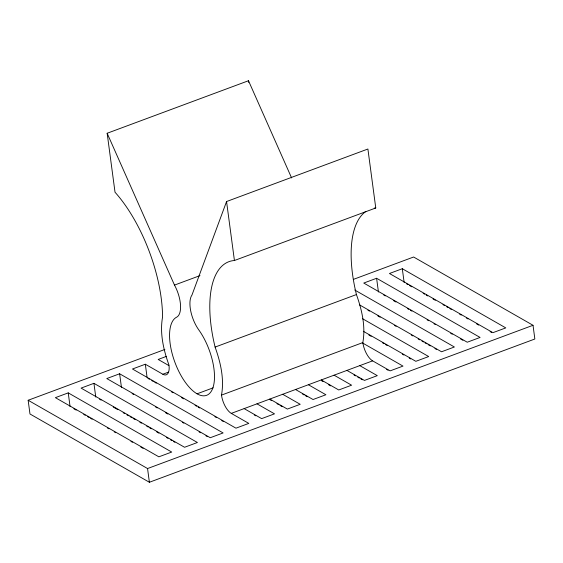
<?xml version="1.0" encoding="UTF-8"?>
<svg xmlns="http://www.w3.org/2000/svg" width="563" height="563" viewBox="0 0 563 563"><rect width="100%" height="100%" fill="white"/><g stroke="black" fill="none" stroke-linecap="round" stroke-linejoin="round"><path stroke-width="0.84" d="M168.464 372.157L162.841 374.24L145.324 364.226L132.474 369.004L235.96 428.176L248.811 423.397L231.287 413.383A15.222 6.629 69.6 0 1 221.498 395.106C224.433 378.899 220.562 362.347 215.094 347.082A101.551 44.195 69.6 0 1 234.426 260.507L226.558 201.54L367.899 149.012L375.767 207.979L234.426 260.507M362.663 343.036L402.995 366.098L390.145 370.869L372.629 360.855A15.222 6.629 69.6 0 1 362.839 342.578C365.767 326.371 361.896 309.819 356.428 294.555A101.551 44.195 69.6 0 1 365.816 211.491M226.558 201.54L191.955 295.075A23.449 10.204 69.6 0 0 198.619 329.658A41.873 18.22 69.6 0 1 212.04 389.92A41.873 18.22 69.6 0 1 178.499 370.743A41.873 18.22 69.6 0 1 176.726 317.138A23.449 10.204 69.6 0 0 174.495 285.096L107.153 133.262L248.494 80.734L291.606 177.936M174.495 285.096L199.971 275.624M353.494 279.354L413.615 257.01L533.02 325.287L534.85 339.003L149.385 482.266L29.98 413.988L28.15 400.265L164.875 349.447M68.236 392.875L55.385 397.654L158.865 456.825L171.715 452.054L68.236 392.875L70.065 406.599M93.93 383.326L81.079 388.104L184.565 447.275L197.409 442.504L93.93 383.326L95.759 397.049M119.63 373.776L106.78 378.554L210.259 437.725L223.11 432.954L119.63 373.776L121.46 387.499M166.205 356.463L158.175 359.447L168.837 365.549M376.605 278.27L363.754 283.048L467.241 342.22L480.091 337.448L376.605 278.27L378.435 291.993M402.306 268.72L389.455 273.498L492.935 332.67L505.785 327.898L402.306 268.72L404.135 282.443M215.094 347.082L356.428 294.555M197.064 393.811L213.131 387.844M221.498 395.106L362.839 342.578M231.287 413.383L372.629 360.855M28.15 400.265L147.555 468.543L533.02 325.287M406.416 283.745L407.936 284.618M409.463 285.49L411.743 286.792M423.158 293.323L424.678 294.189M426.198 295.061L427.725 295.934M433.046 298.974L435.333 300.283M442.94 304.632L444.46 305.505M446.748 306.807L448.268 307.679M449.788 308.552L451.308 309.418M459.682 314.203L461.203 315.076M466.53 318.123L468.05 318.989M476.418 323.774L478.705 325.083M490.113 331.607L491.64 332.48M383.762 295.04L385.282 295.906M393.657 300.698L395.937 302M407.352 308.524L408.872 309.397M410.392 310.269L411.919 311.135M427.134 319.84L428.654 320.713M433.982 323.753L435.502 324.626M450.724 333.331L452.244 334.197M460.611 338.982L462.899 340.291M354.711 289.994L454.39 346.998L441.54 351.769L359.363 304.78M367.956 310.248L369.476 311.114M377.85 315.899L380.131 317.208M394.586 325.477L396.113 326.343M411.328 335.048L412.848 335.914M418.175 338.961L419.695 339.834M421.983 341.136L423.503 342.008M425.023 342.881L426.543 343.747M428.07 344.619L430.35 345.921M434.918 348.532L436.438 349.405M362.495 318.693L428.689 356.548L415.846 361.319L363.339 331.297M368.892 335.027L371.172 336.329M382.587 342.86L384.107 343.726M385.627 344.598L387.154 345.471M402.369 354.169L403.889 355.042M409.217 358.082L410.737 358.955M386.563 369.377L388.083 370.25M359.778 365.633L377.294 375.648L364.451 380.426L346.928 370.405M354.021 375.014L355.542 375.88M357.822 377.189L359.342 378.055M360.869 378.927L362.389 379.8M334.084 375.183L351.601 385.198L338.75 389.976L321.234 379.955M321.473 380.644L322.993 381.517M328.32 384.564L330.601 385.866M308.383 384.733L325.9 394.747L313.049 399.526L295.533 389.505M302.62 394.114L304.147 394.98M305.667 395.852L307.187 396.725M282.689 394.283L300.206 404.297L287.355 409.076L269.839 399.054M270.078 399.744L271.598 400.617M276.926 403.664L278.446 404.53M279.966 405.402L282.253 406.711M256.988 403.833L274.505 413.847L261.654 418.626L244.138 408.611M254.272 414.952L255.792 415.825M147.914 378.385L149.441 379.251M151.721 380.56L153.242 381.425M154.769 382.298L156.289 383.171M171.504 391.869L173.024 392.742M181.399 397.527L183.679 398.836M195.094 405.36L196.614 406.233M198.134 407.098L199.661 407.971M214.876 416.669L216.396 417.542M221.723 420.589L223.244 421.455M132.108 393.586L133.635 394.459M155.698 407.077L157.218 407.95M165.592 412.735L167.873 414.037M182.328 422.306L183.855 423.179M199.07 431.877L200.59 432.75M205.917 435.797L207.437 436.663M99.567 399.223L101.087 400.096M113.262 407.056L117.829 409.667M123.156 412.714L124.676 413.58M126.957 414.889L128.477 415.761M130.004 416.627L131.524 417.5M133.044 418.372L135.331 419.674M139.891 422.285L141.412 423.158M146.739 426.198L148.266 427.071M149.786 427.943L151.306 428.809M156.634 431.856L158.914 433.165M166.521 437.514L168.048 438.387M170.329 439.689L171.849 440.562M173.376 441.427L174.896 442.3M73.866 408.773L76.153 410.082M83.76 414.431L85.28 415.304M87.561 416.606L89.088 417.479M90.608 418.344L92.128 419.217M107.35 427.922L108.87 428.788M114.198 431.835L115.718 432.708M130.933 441.406L132.46 442.279M140.827 447.064L143.108 448.366M248.494 80.734L248.726 82.472M145.324 364.226L147.042 377.09M107.153 133.262L115.021 192.229A101.551 44.195 69.6 0 1 162.566 317.046C159.632 333.254 163.502 349.813 168.97 365.07A15.222 6.629 69.6 0 1 162.841 374.24M147.555 468.543L149.385 482.266M374.226 208.148A101.551 44.195 69.6 0 1 375.767 207.979"/></g></svg>
